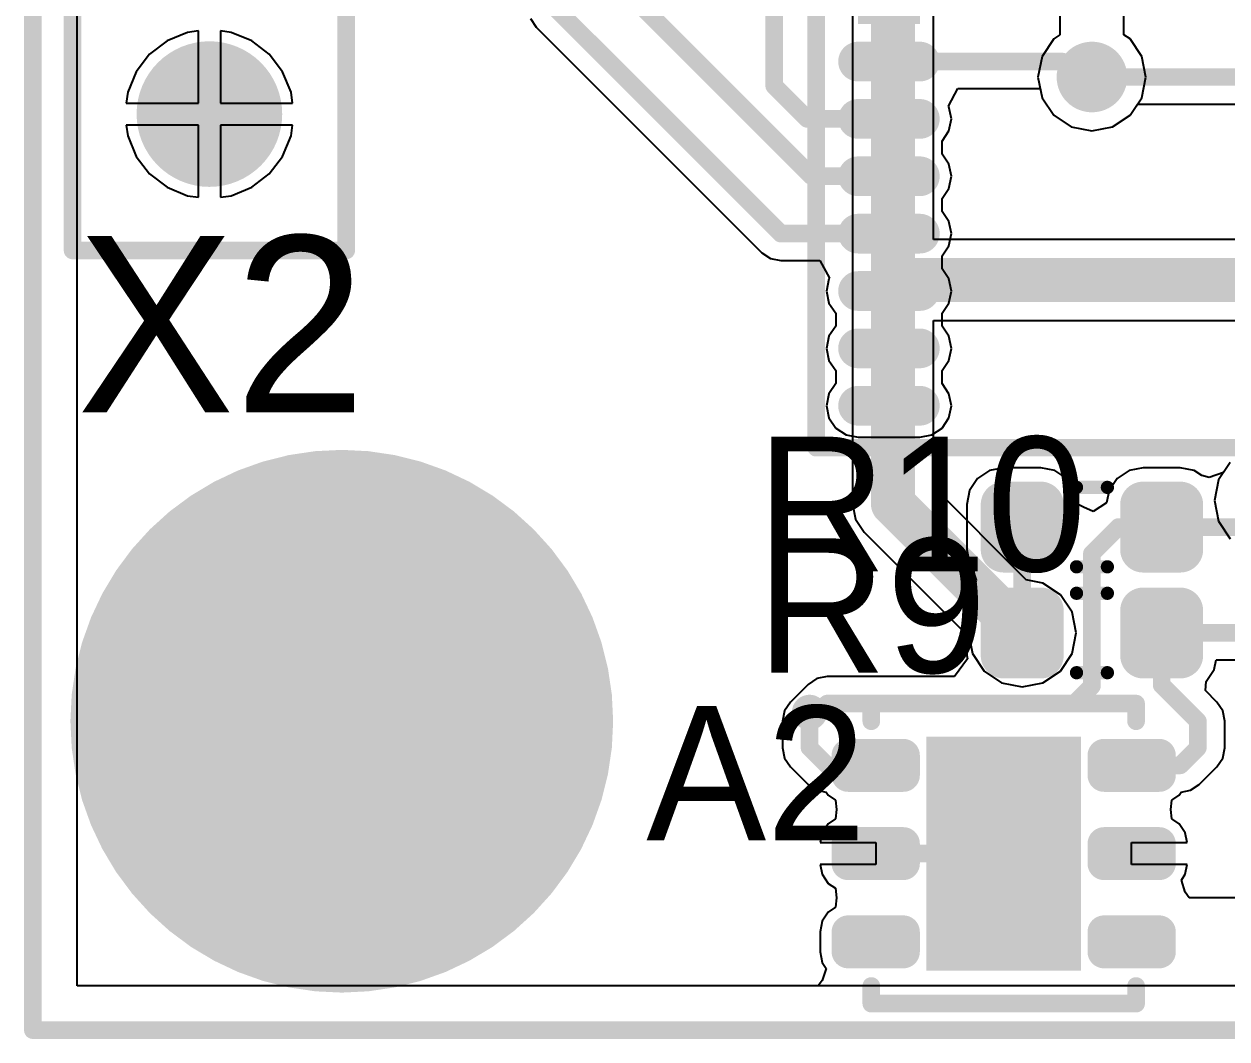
# Model space of a CAD drawing. Header units: millimetres. Extents: x -0.1 to 50.1, y -0.1 to 30.4.
# Drawn here: x -0.1 to 13.53, y -0.1 to 11.4 of the extents above; entities that cross this region are included whole.
import ezdxf

# ---------------------------------------------------------------- set-up
doc = ezdxf.new("R2010")
doc.units = ezdxf.units.MM
for name, color, linetype in [('BottomLayer', 5, 'Continuous'), ('BottomSolder', 6, 'Continuous'), ('Mechanical1', 6, 'Continuous'), ('MultiLayer', 9, 'Continuous'), ('TopLayer', 1, 'Continuous'), ('TopOverlay', 2, 'Continuous'), ('TopSolder', 216, 'Continuous')]:
    doc.layers.add(name, color=color, linetype=linetype)

msp = doc.modelspace()

# ---------------------------------------------------------------- linework, layer by layer
at = {"layer": 'BottomLayer'}
for p, q in [((0.499999, 0.499999), (0.499999, 29.49999942)), ((9.286184119999998, 14.0066903), (9.286184119999998, 8.500000779999999)), ((10.203815, 8.95881622), (10.203815, 14.0066903)), ((11.63799298, 11.5202716), (11.63799298, 11.27972852)), ((1.8750026, 11.32173758), (1.7520031, 11.30554508)), ((1.8750026, 10.50499804), (1.8750026, 11.32173758)), ((2.24799906, 11.30554508), (2.12499956, 11.32173758)), ((2.12499956, 11.32173758), (2.12499956, 10.50499804)), ((1.52090374, 11.2098201), (1.32245608, 11.05754456)), ((1.7520031, 11.30554508), (1.52090374, 11.2098201)), ((2.47909842, 11.2098201), (2.24799906, 11.30554508)), ((2.67754608, 11.05754456), (2.47909842, 11.2098201)), ((11.56742416, 11.23257596), (11.43481076, 11.03411052)), ((11.63799298, 11.27972852), (11.56742416, 11.23257596)), ((1.32245608, 11.05754456), (1.17018054, 10.8590969)), ((2.82982162, 10.8590969), (2.67754608, 11.05754456)), ((11.43481076, 11.03411052), (11.38824494, 10.80000126)), ((1.17018054, 10.8590969), (1.07445556, 10.62799754)), ((2.9255466, 10.62799754), (2.82982162, 10.8590969)), ((11.38824494, 10.80000126), (11.43481076, 10.565892)), ((1.07445556, 10.62799754), (1.05826306, 10.50499804)), ((1.05826306, 10.50499804), (1.8750026, 10.50499804)), ((2.12499956, 10.50499804), (2.9417391, 10.50499804)), ((2.9417391, 10.50499804), (2.9255466, 10.62799754)), ((11.43481076, 10.565892), (11.56742416, 10.36742656)), ((11.56742416, 10.36742656), (11.7658896, 10.23481316)), ((12.23410812, 10.23481316), (12.43257356, 10.36742656)), ((12.43257356, 10.36742656), (12.51723176, 10.4941243)), ((12.51723176, 10.4941243), (16.27329994, 10.4941243)), ((1.8750026, 10.25500108), (1.05826306, 10.25500108)), ((1.05826306, 10.25500108), (1.07445556, 10.13200158)), ((1.8750026, 9.43826154), (1.8750026, 10.25500108)), ((2.9417391, 10.25500108), (2.12499956, 10.25500108)), ((2.12499956, 10.25500108), (2.12499956, 9.43826154)), ((2.9255466, 10.13200158), (2.9417391, 10.25500108)), ((11.7658896, 10.23481316), (11.99999886, 10.18824734)), ((11.99999886, 10.18824734), (12.23410812, 10.23481316)), ((1.07445556, 10.13200158), (1.17018054, 9.900902219999999)), ((2.82982162, 9.900902219999999), (2.9255466, 10.13200158)), ((1.17018054, 9.900902219999999), (1.32245608, 9.70245456)), ((2.67754608, 9.70245456), (2.82982162, 9.900902219999999)), ((1.32245608, 9.70245456), (1.52090374, 9.550179019999998)), ((2.47909842, 9.550179019999998), (2.67754608, 9.70245456)), ((1.52090374, 9.550179019999998), (1.7520031, 9.45445404)), ((2.24799906, 9.45445404), (2.47909842, 9.550179019999998)), ((1.7520031, 9.45445404), (1.8750026, 9.43826154)), ((2.12499956, 9.43826154), (2.24799906, 9.45445404)), ((15.49999948, 8.95881622), (10.203815, 8.95881622)), ((9.286184119999998, 8.500000779999999), (9.286184119999998, 5.9649995)), ((10.203815, 6.15504738), (10.203815, 8.041185339999998)), ((10.203815, 8.041185339999998), (15.3099516, 8.041185339999998)), ((13.56742524, 6.4325754), (13.43481184, 6.23410996)), ((11.25632242, 5.10253996), (10.203815, 6.15504738)), ((13.43481184, 6.23410996), (13.38824602, 6.000000699999999)), ((13.38824602, 6.000000699999999), (13.43481184, 5.76589144)), ((9.286184119999998, 5.9649995), (9.32110912, 5.789416919999999)), ((9.32110912, 5.789416919999999), (9.4205679, 5.64056784)), ((13.43481184, 5.76589144), (13.56742524, 5.567425999999999)), ((9.4205679, 5.64056784), (10.6074591, 4.453676639999999)), ((11.44410716, 5.06518926), (11.25632242, 5.10253996)), ((11.6425726, 4.93257586), (11.44410716, 5.06518926)), ((11.775186, 4.734110419999999), (11.6425726, 4.93257586)), ((11.82175182, 4.50000116), (11.775186, 4.734110419999999)), ((11.775186, 4.2658919), (11.82175182, 4.50000116)), ((10.6074591, 4.453676639999999), (10.6448098, 4.2658919)), ((10.6448098, 4.2658919), (10.7774232, 4.06742646)), ((11.6425726, 4.06742646), (11.775186, 4.2658919)), ((10.7774232, 4.06742646), (10.97588864, 3.93481306)), ((11.44410716, 3.93481306), (11.6425726, 4.06742646)), ((10.97588864, 3.93481306), (11.2099979, 3.88824724)), ((11.2099979, 3.88824724), (11.44410716, 3.93481306)), ((49.50000006, 0.499999), (0.499999, 0.499999))]:
    msp.add_line(p, q, dxfattribs=at)
for points, const_width in [([(9.744999559999998, 8.500000779999999), (9.744999559999998, 14.39999406)], 0.499999), ([(11.99999886, 10.80000126), (16.40000022, 10.80000126)], 0.1999996), ([(9.744999559999998, 5.9649995), (9.744999559999998, 8.500000779999999)], 0.499999), ([(9.744999559999998, 8.500000779999999), (15.49999948, 8.500000779999999)], 0.499999), ([(9.744999559999998, 5.9649995), (11.2099979, 4.50000116)], 0.499999)]:
    msp.add_lwpolyline(points, dxfattribs=dict(at, const_width=const_width))
for points, const_width in [([(11.79999926, 10.80000126, 1), (12.19999846, 10.80000126, 1)], 0.3999992), ([(1.62500056, 10.37999956, 1), (2.3750016, 10.37999956, 1)], 0.7499985), ([(11.94999896, 10.80000126, 1), (12.04999876, 10.80000126, 1)], 0.0999998), ([(9.62000108, 8.500000779999999, 1), (9.869998039999999, 8.500000779999999, 1)], 0.2499995), ([(9.62000108, 8.500000779999999, 1), (9.869998039999999, 8.500000779999999, 1)], 0.2499995), ([(9.62000108, 8.500000779999999, 1), (9.869998039999999, 8.500000779999999, 1)], 0.2499995), ([(2.00000108, 3.50000062, 1), (5.00000016, 3.50000062, 1)], 2.99999908), ([(9.62000108, 5.9649995, 1), (9.869998039999999, 5.9649995, 1)], 0.2499995), ([(9.62000108, 5.9649995, 1), (9.869998039999999, 5.9649995, 1)], 0.2499995), ([(11.0099983, 4.50000116, 1), (11.4099975, 4.50000116, 1)], 0.3999992), ([(11.08499942, 4.50000116, 1), (11.33499638, 4.50000116, 1)], 0.2499995), ([(10.80000126, 2.79999948, 1), (11.20000046, 2.79999948, 1)], 0.3999992), ([(10.80000126, 1.20000014, 1), (11.20000046, 1.20000014, 1)], 0.3999992)]:
    msp.add_lwpolyline(points, format="xyb", close=True, dxfattribs=dict(at, const_width=const_width))
at = {"layer": 'BottomSolder'}
for points, const_width in [([(1.5875, 10.37999956, 1), (2.41250216, 10.37999956, 1)], 0.8249996199999998), ([(1.96250052, 3.50000062, 1), (5.03750072, 3.50000062, 1)], 3.0750002)]:
    msp.add_lwpolyline(points, format="xyb", close=True, dxfattribs=dict(at, const_width=const_width))
at = {"layer": 'Mechanical1', "const_width": 0.1999996}
for points in [[(0, 0), (0, 30.00000096)], [(0, 0), (49.99999905999999, 0)]]:
    msp.add_lwpolyline(points, dxfattribs=at)
at = {"layer": 'Mechanical1', "const_width": 0.0999998}
msp.add_lwpolyline([(-0.0499999, 0, 1), (0.0499999, 0, 1)], format="xyb", close=True, dxfattribs=at)
msp.add_lwpolyline([(-0.0499999, 0, 1), (0.0499999, 0, 1)], format="xyb", close=True, dxfattribs=at)
at = {"layer": 'MultiLayer'}
for points, const_width in [([(11.79999926, 10.80000126, 1), (12.19999846, 10.80000126, 1)], 0.3999992), ([(1.62500056, 10.37999956, 1), (2.3750016, 10.37999956, 1)], 0.7499985), ([(2.00000108, 3.50000062, 1), (5.00000016, 3.50000062, 1)], 2.99999908), ([(11.0099983, 4.50000116, 1), (11.4099975, 4.50000116, 1)], 0.3999992), ([(10.80000126, 2.79999948, 1), (11.20000046, 2.79999948, 1)], 0.3999992), ([(10.80000126, 1.20000014, 1), (11.20000046, 1.20000014, 1)], 0.3999992)]:
    msp.add_lwpolyline(points, format="xyb", close=True, dxfattribs=dict(at, const_width=const_width))
at = {"layer": 'TopLayer'}
for p, q in [((0.499999, 0.499999), (0.50000154, 26.09607938)), ((5.63740554, 11.46294888), (5.703709699999999, 11.36371362)), ((12.36200474, 11.27972852), (12.36200474, 11.5202716)), ((1.8750026, 11.32173758), (1.7520031, 11.30554508)), ((1.8750026, 10.50499804), (1.8750026, 11.32173758)), ((2.24799906, 11.30554508), (2.12499956, 11.32173758)), ((2.12499956, 11.32173758), (2.12499956, 10.50499804)), ((5.703709699999999, 11.36371362), (8.2587084, 8.808717459999999)), ((1.52090374, 11.2098201), (1.32245608, 11.05754456)), ((1.7520031, 11.30554508), (1.52090374, 11.2098201)), ((2.47909842, 11.2098201), (2.24799906, 11.30554508)), ((2.67754608, 11.05754456), (2.47909842, 11.2098201)), ((12.43257356, 11.23257596), (12.36200474, 11.27972852)), ((12.56518696, 11.03411052), (12.43257356, 11.23257596)), ((1.32245608, 11.05754456), (1.17018054, 10.8590969)), ((2.82982162, 10.8590969), (2.67754608, 11.05754456)), ((12.61175278, 10.80000126), (12.56518696, 11.03411052)), ((1.17018054, 10.8590969), (1.07445556, 10.62799754)), ((2.9255466, 10.62799754), (2.82982162, 10.8590969)), ((12.56518696, 10.565892), (12.61175278, 10.80000126)), ((10.37464016, 10.46912308), (10.48154368, 10.66912268)), ((10.48154368, 10.66912268), (11.4142774, 10.66912268)), ((11.4142774, 10.66912268), (11.43481076, 10.565892)), ((1.07445556, 10.62799754), (1.05826306, 10.50499804)), ((1.05826306, 10.50499804), (1.8750026, 10.50499804)), ((2.12499956, 10.50499804), (2.9417391, 10.50499804)), ((2.9417391, 10.50499804), (2.9255466, 10.62799754)), ((11.43481076, 10.565892), (11.56742416, 10.36742656)), ((12.43257356, 10.36742656), (12.56518696, 10.565892)), ((10.37968968, 10.46156404), (10.37464016, 10.46912308)), ((10.40685498, 10.32500094), (10.37968968, 10.46156404)), ((11.56742416, 10.36742656), (11.7658896, 10.23481316)), ((12.23410812, 10.23481316), (12.43257356, 10.36742656)), ((1.8750026, 10.25500108), (1.05826306, 10.25500108)), ((1.05826306, 10.25500108), (1.07445556, 10.13200158)), ((1.8750026, 9.43826154), (1.8750026, 10.25500108)), ((2.9417391, 10.25500108), (2.12499956, 10.25500108)), ((2.12499956, 10.25500108), (2.12499956, 9.43826154)), ((2.9255466, 10.13200158), (2.9417391, 10.25500108)), ((10.37968968, 10.18843784), (10.40685498, 10.32500094)), ((11.7658896, 10.23481316), (11.99999886, 10.18824734)), ((11.99999886, 10.18824734), (12.23410812, 10.23481316)), ((1.07445556, 10.13200158), (1.17018054, 9.900902219999999)), ((2.82982162, 9.900902219999999), (2.9255466, 10.13200158)), ((10.30233398, 10.07266718), (10.37968968, 10.18843784)), ((10.30233398, 9.92733346), (10.30233398, 10.07266718)), ((1.17018054, 9.900902219999999), (1.32245608, 9.70245456)), ((2.67754608, 9.70245456), (2.82982162, 9.900902219999999)), ((10.37968968, 9.811562799999999), (10.30233398, 9.92733346)), ((1.32245608, 9.70245456), (1.52090374, 9.550179019999998)), ((2.47909842, 9.550179019999998), (2.67754608, 9.70245456)), ((10.40685498, 9.674999699999999), (10.37968968, 9.811562799999999)), ((1.52090374, 9.550179019999998), (1.7520031, 9.45445404)), ((2.24799906, 9.45445404), (2.47909842, 9.550179019999998)), ((10.37968968, 9.538436599999999), (10.40685498, 9.674999699999999)), ((1.7520031, 9.45445404), (1.8750026, 9.43826154)), ((2.12499956, 9.43826154), (2.24799906, 9.45445404)), ((10.30233398, 9.42266594), (10.37968968, 9.538436599999999)), ((10.30233398, 9.27733222), (10.30233398, 9.42266594)), ((10.37968968, 9.161561559999999), (10.30233398, 9.27733222)), ((10.40685498, 9.024998459999999), (10.37968968, 9.161561559999999)), ((10.37968968, 8.888435359999999), (10.40685498, 9.024998459999999)), ((10.30233398, 8.772664699999998), (10.37968968, 8.888435359999999)), ((8.2587084, 8.808717459999999), (8.258713479999999, 8.808709839999999)), ((8.258713479999999, 8.808709839999999), (8.35794874, 8.74240568)), ((8.35794874, 8.74240568), (8.4750021, 8.719121499999998)), ((10.30233398, 8.627333519999999), (10.30233398, 8.772664699999998)), ((8.4750021, 8.719121499999998), (8.918453079999999, 8.719121499999998)), ((8.918453079999999, 8.719121499999998), (9.0253566, 8.5191219)), ((10.37968968, 8.51156286), (10.30233398, 8.627333519999999)), ((9.02030708, 8.51156286), (8.99314178, 8.37499976)), ((9.0253566, 8.5191219), (9.02030708, 8.51156286)), ((10.40685498, 8.37499976), (10.37968968, 8.51156286)), ((8.99314178, 8.37499976), (9.02030708, 8.23843666)), ((10.37968968, 8.23843666), (10.40685498, 8.37499976)), ((9.02030708, 8.23843666), (9.097662779999999, 8.122666)), ((10.30233398, 8.122666), (10.37968968, 8.23843666)), ((9.097662779999999, 8.122666), (9.097662779999999, 7.97733482)), ((10.30233398, 7.97733482), (10.30233398, 8.122666)), ((9.097662779999999, 7.97733482), (9.02030708, 7.86156416)), ((10.37968968, 7.86156416), (10.30233398, 7.97733482)), ((9.02030708, 7.86156416), (8.99314178, 7.72500106)), ((10.40685498, 7.72500106), (10.37968968, 7.86156416)), ((8.99314178, 7.72500106), (9.02030708, 7.588437959999999)), ((10.37968968, 7.588437959999999), (10.40685498, 7.72500106)), ((9.02030708, 7.588437959999999), (9.097662779999999, 7.472667299999999)), ((10.30233398, 7.472667299999999), (10.37968968, 7.588437959999999)), ((9.097662779999999, 7.472667299999999), (9.097662779999999, 7.32733612)), ((10.30233398, 7.32733612), (10.30233398, 7.472667299999999)), ((9.097662779999999, 7.32733612), (9.02030708, 7.21156546)), ((10.37968968, 7.21156546), (10.30233398, 7.32733612)), ((9.02030708, 7.21156546), (8.99314178, 7.075002359999999)), ((10.40685498, 7.075002359999999), (10.37968968, 7.21156546)), ((8.99314178, 7.075002359999999), (9.02030708, 6.938439259999999)), ((10.37968968, 6.938439259999999), (10.40685498, 7.075002359999999)), ((9.02030708, 6.938439259999999), (9.097662779999999, 6.82266606)), ((9.097662779999999, 6.82266606), (9.21343598, 6.74531036)), ((10.18656078, 6.74531036), (10.30233398, 6.82266606)), ((10.30233398, 6.82266606), (10.37968968, 6.938439259999999)), ((9.21343598, 6.74531036), (9.34999908, 6.718145059999999)), ((9.34999908, 6.718145059999999), (10.04999768, 6.718145059999999)), ((10.04999768, 6.718145059999999), (10.18656078, 6.74531036)), ((13.56742524, 6.4325754), (13.49097886, 6.31816618)), ((10.84002404, 6.34120906), (10.70440582, 6.25059202)), ((10.99999832, 6.373030179999999), (10.84002404, 6.34120906)), ((11.41999748, 6.373030179999999), (10.99999832, 6.373030179999999)), ((11.57997176, 6.34120906), (11.41999748, 6.373030179999999)), ((11.71558998, 6.25059202), (11.57997176, 6.34120906)), ((12.42002596, 6.34120906), (12.28440774, 6.25059202)), ((12.58000024, 6.373030179999999), (12.42002596, 6.34120906)), ((12.9999994, 6.373030179999999), (12.58000024, 6.373030179999999)), ((13.15997368, 6.34120906), (12.9999994, 6.373030179999999)), ((13.24581806, 6.28385078), (13.15997368, 6.34120906)), ((13.32869064, 6.2620398), (13.24581806, 6.28385078)), ((13.49097886, 6.31816618), (13.32869064, 6.2620398)), ((10.70440582, 6.25059202), (10.61378878, 6.1149738)), ((11.80620702, 6.1149738), (11.71558998, 6.25059202)), ((12.28440774, 6.25059202), (12.1937907, 6.1149738)), ((10.61378878, 6.1149738), (10.58196766, 5.95499952)), ((11.8372382, 5.958974619999999), (11.80620702, 6.1149738)), ((12.1937907, 6.1149738), (12.16570846, 5.973790439999999)), ((10.58196766, 5.95499952), (10.58196766, 5.444998)), ((11.90605442, 5.92521294), (11.8372382, 5.958974619999999)), ((12.01541666, 5.87732378), (11.90605442, 5.92521294)), ((12.16570846, 5.973790439999999), (12.01541666, 5.87732378)), ((10.58196766, 5.444998), (10.61378878, 5.28502372)), ((10.61378878, 5.28502372), (10.63893732, 5.247388539999999)), ((10.63893732, 5.247388539999999), (10.68796948, 5.09999996)), ((10.68796948, 5.09999996), (10.63893732, 4.95261138)), ((10.61378878, 4.9149762), (10.58196766, 4.75500192)), ((10.63893732, 4.95261138), (10.61378878, 4.9149762)), ((10.58196766, 4.75500192), (10.58196766, 4.245000399999999)), ((10.58196766, 4.245000399999999), (10.58975022, 4.20587932)), ((10.58975022, 4.20587932), (10.44444444, 4.00587718)), ((13.38620894, 4.085026119999999), (13.4079107, 4.194124199999999)), ((13.4079107, 4.194124199999999), (13.99998978, 4.194124199999999)), ((8.88294642, 3.982593), (8.78371116, 3.91628884)), ((8.99999978, 4.00587718), (8.88294642, 3.982593)), ((10.44444444, 4.00587718), (8.99999978, 4.00587718)), ((13.29559444, 3.94941044), (13.38620894, 4.085026119999999)), ((8.78371116, 3.91628884), (8.58371156, 3.71628924)), ((13.28551318, 3.847063679999999), (13.29559444, 3.94941044)), ((13.41628762, 3.71628924), (13.28551318, 3.847063679999999)), ((8.58371156, 3.71628924), (8.5174074, 3.61705398)), ((13.48259178, 3.61705398), (13.41628762, 3.71628924)), ((8.5174074, 3.61705398), (8.49412068, 3.50000062)), ((13.50587596, 3.50000062), (13.48259178, 3.61705398)), ((8.49412068, 3.50000062), (8.494123219999999, 3.49998792)), ((8.494123219999999, 3.49998792), (8.494123219999999, 3.20001138)), ((13.50587596, 3.19999868), (13.50587596, 3.50000062)), ((8.494123219999999, 3.20001138), (8.49412068, 3.19999868)), ((8.49412068, 3.19999868), (8.5174074, 3.08294532)), ((13.48259178, 3.08294532), (13.50587596, 3.19999868)), ((8.5174074, 3.08294532), (8.58371156, 2.98371006)), ((13.41628762, 2.98371006), (13.48259178, 3.08294532)), ((8.58371156, 2.98371006), (8.78371116, 2.78371046)), ((13.21628802, 2.78371046), (13.41628762, 2.98371006)), ((8.78371116, 2.78371046), (8.88294642, 2.7174063)), ((13.11705276, 2.7174063), (13.21628802, 2.78371046)), ((8.88294642, 2.7174063), (8.98947656, 2.69621508)), ((8.98947656, 2.69621508), (9.012201939999999, 2.66220448)), ((9.012201939999999, 2.66220448), (9.09521676, 2.60673596)), ((9.09521676, 2.60673596), (9.10608542, 2.50000008)), ((12.8939163, 2.50000262), (12.90478496, 2.60673596)), ((12.90478496, 2.60673596), (12.98779978, 2.66220448)), ((12.98779978, 2.66220448), (13.01052262, 2.69621254)), ((13.01052262, 2.69621254), (13.11705276, 2.7174063)), ((9.10608542, 2.50000008), (9.09521676, 2.39326674)), ((12.90478496, 2.39326674), (12.8939163, 2.50000262)), ((9.012201939999999, 2.33779822), (8.943134259999999, 2.23443038)), ((9.09521676, 2.39326674), (9.012201939999999, 2.33779822)), ((12.98779978, 2.33779822), (12.90478496, 2.39326674)), ((13.05686746, 2.23443038), (12.98779978, 2.33779822)), ((8.943134259999999, 2.23443038), (8.92136646, 2.12499956)), ((13.07863526, 2.12499956), (13.05686746, 2.23443038)), ((8.92136646, 2.12499956), (9.550001219999999, 2.12499956)), ((9.550001219999999, 2.12499956), (9.550001219999999, 1.8750026)), ((12.4500005, 1.8750026), (12.4500005, 2.12499956)), ((12.4500005, 2.12499956), (13.07863526, 2.12499956)), ((9.550001219999999, 1.8750026), (8.92136646, 1.8750026)), ((8.92136646, 1.8750026), (8.943134259999999, 1.76557178)), ((13.07863526, 1.8750026), (12.4500005, 1.8750026)), ((13.05686746, 1.76557178), (13.07863526, 1.8750026)), ((8.943134259999999, 1.76557178), (9.012201939999999, 1.66220394)), ((9.012201939999999, 1.66220394), (9.09521676, 1.60673542)), ((13.013055, 1.69999914), (13.05686746, 1.76557178)), ((13.05717226, 1.56336746), (13.013055, 1.69999914)), ((9.09521676, 1.60673542), (9.10608542, 1.49999954)), ((9.10608542, 1.49999954), (9.09521676, 1.3932662)), ((13.10164766, 1.49999954), (13.05717226, 1.56336746)), ((13.88791228, 1.49999954), (13.10164766, 1.49999954)), ((9.09521676, 1.3932662), (9.012201939999999, 1.33779768)), ((8.943134259999999, 1.23442984), (8.9188798, 1.11249968)), ((9.012201939999999, 1.33779768), (8.943134259999999, 1.23442984)), ((8.9188798, 1.11249968), (8.9188798, 0.8875014)), ((8.9188798, 0.8875014), (8.943134259999999, 0.76557124)), ((8.986946719999999, 0.6999985999999999), (8.942829459999999, 0.56336692)), ((8.943134259999999, 0.76557124), (8.986946719999999, 0.6999985999999999)), ((8.942829459999999, 0.56336692), (8.898354059999999, 0.499999)), ((8.898354059999999, 0.499999), (0.499999, 0.499999))]:
    msp.add_line(p, q, dxfattribs=at)
for points, const_width in [([(8.40000098, 10.69999892), (8.40000098, 17.23500236)], 0.1999996), ([(6.6999993, 11.8000018), (8.8250014, 9.674999699999999)], 0.1999996), ([(5.919998319999999, 11.58000224), (8.4750021, 9.024998459999999)], 0.1999996), ([(10.04999768, 10.97499964), (9.34999908, 10.97499964)], 0.2999994), ([(9.69999838, 10.97499964), (11.6626386, 10.97499964)], 0.1999996), ([(11.6626386, 10.97499964), (11.83763698, 10.80000126)], 0.1999996), ([(8.40000098, 10.69999892), (8.77499896, 10.32500094)], 0.1999996), ([(11.83763698, 10.80000126), (11.99999886, 10.80000126)], 0.1999996), ([(8.77499896, 10.32500094), (9.69999838, 10.32500094)], 0.1999996), ([(10.04999768, 10.32500094), (9.34999908, 10.32500094)], 0.2999994), ([(10.04999768, 9.674999699999999), (9.34999908, 9.674999699999999)], 0.2999994), ([(8.8250014, 9.674999699999999), (9.69999838, 9.674999699999999)], 0.1999996), ([(10.04999768, 9.024998459999999), (9.34999908, 9.024998459999999)], 0.2999994), ([(8.4750021, 9.024998459999999), (9.69999838, 9.024998459999999)], 0.1999996), ([(10.04999768, 8.37499976), (9.34999908, 8.37499976)], 0.2999994), ([(10.04999768, 7.72500106), (9.34999908, 7.72500106)], 0.2999994), ([(10.04999768, 7.075002359999999), (9.34999908, 7.075002359999999)], 0.2999994), ([(11.2099979, 4.50000116), (11.2099979, 5.69999876)], 0.1999996), ([(11.99999886, 5.399996819999999), (12.3000008, 5.69999876)], 0.1999996), ([(12.3000008, 5.69999876), (12.78999982, 5.69999876)], 0.1999996), ([(12.78999982, 5.69999876), (13.699998, 5.69999876)], 0.1999996), ([(11.99999886, 3.89999982), (11.99999886, 5.399996819999999)], 0.1999996), ([(12.78999982, 3.9099998), (12.78999982, 4.50000116)], 0.1999996), ([(12.78999982, 4.50000116), (14.00000248, 4.50000116)], 0.1999996), ([(11.79999926, 3.70000022), (11.99999886, 3.89999982)], 0.1999996), ([(12.78999982, 3.9099998), (13.199999, 3.50000062)], 0.1999996), ([(8.80000018, 3.50000062), (8.99999978, 3.70000022)], 0.1999996), ([(8.99999978, 3.70000022), (11.79999926, 3.70000022)], 0.1999996), ([(8.80000018, 3.19999868), (8.80000018, 3.50000062)], 0.1999996), ([(13.199999, 3.19999868), (13.199999, 3.50000062)], 0.1999996), ([(8.80000018, 3.19999868), (8.99999978, 2.99999908)], 0.1999996), ([(12.9999994, 2.99999908), (13.199999, 3.19999868)], 0.1999996), ([(8.99999978, 2.99999908), (9.54999868, 2.99999908)], 0.1999996), ([(9.54999868, 2.99999908), (9.550001219999999, 3.00000162)], 0.1999996), ([(12.4500005, 3.00000162), (12.45000304, 2.99999908)], 0.1999996), ([(12.45000304, 2.99999908), (12.9999994, 2.99999908)], 0.1999996), ([(9.550001219999999, 2.00000108), (11.00000086, 2.00000108)], 0.1999996)]:
    msp.add_lwpolyline(points, dxfattribs=dict(at, const_width=const_width))
for points, const_width in [([(11.79999926, 10.80000126, 1), (12.19999846, 10.80000126, 1)], 0.3999992), ([(1.62500056, 10.37999956, 1), (2.3750016, 10.37999956, 1)], 0.7499985), ([(9.2750005, 10.97499964, 1), (9.424997659999999, 10.97499964, 1)], 0.1499997), ([(9.64999848, 10.97499964, 1), (9.74999828, 10.97499964, 1)], 0.0999998), ([(9.9749991, 10.97499964, 1), (10.12499626, 10.97499964, 1)], 0.1499997), ([(11.6126387, 10.97499964, 1), (11.7126385, 10.97499964, 1)], 0.0999998), ([(11.6126387, 10.97499964, 1), (11.7126385, 10.97499964, 1)], 0.0999998), ([(8.350001079999998, 10.69999892, 1), (8.45000088, 10.69999892, 1)], 0.0999998), ([(8.350001079999998, 10.69999892, 1), (8.45000088, 10.69999892, 1)], 0.0999998), ([(11.78763708, 10.80000126, 1), (11.88763688, 10.80000126, 1)], 0.0999998), ([(11.78763708, 10.80000126, 1), (11.88763688, 10.80000126, 1)], 0.0999998), ([(11.94999896, 10.80000126, 1), (12.04999876, 10.80000126, 1)], 0.0999998), ([(8.724999059999998, 10.32500094, 1), (8.82499886, 10.32500094, 1)], 0.0999998), ([(8.724999059999998, 10.32500094, 1), (8.82499886, 10.32500094, 1)], 0.0999998), ([(9.2750005, 10.32500094, 1), (9.424997659999999, 10.32500094, 1)], 0.1499997), ([(9.64999848, 10.32500094, 1), (9.74999828, 10.32500094, 1)], 0.0999998), ([(9.9749991, 10.32500094, 1), (10.12499626, 10.32500094, 1)], 0.1499997), ([(9.2750005, 9.674999699999999, 1), (9.424997659999999, 9.674999699999999, 1)], 0.1499997), ([(9.9749991, 9.674999699999999, 1), (10.12499626, 9.674999699999999, 1)], 0.1499997), ([(8.7750015, 9.674999699999999, 1), (8.8750013, 9.674999699999999, 1)], 0.0999998), ([(8.7750015, 9.674999699999999, 1), (8.8750013, 9.674999699999999, 1)], 0.0999998), ([(9.64999848, 9.674999699999999, 1), (9.74999828, 9.674999699999999, 1)], 0.0999998), ([(9.2750005, 9.024998459999999, 1), (9.424997659999999, 9.024998459999999, 1)], 0.1499997), ([(9.9749991, 9.024998459999999, 1), (10.12499626, 9.024998459999999, 1)], 0.1499997), ([(8.4250022, 9.024998459999999, 1), (8.525001999999999, 9.024998459999999, 1)], 0.0999998), ([(8.4250022, 9.024998459999999, 1), (8.525001999999999, 9.024998459999999, 1)], 0.0999998), ([(9.64999848, 9.024998459999999, 1), (9.74999828, 9.024998459999999, 1)], 0.0999998), ([(9.2750005, 8.37499976, 1), (9.424997659999999, 8.37499976, 1)], 0.1499997), ([(9.9749991, 8.37499976, 1), (10.12499626, 8.37499976, 1)], 0.1499997), ([(9.2750005, 7.72500106, 1), (9.424997659999999, 7.72500106, 1)], 0.1499997), ([(9.9749991, 7.72500106, 1), (10.12499626, 7.72500106, 1)], 0.1499997), ([(9.2750005, 7.075002359999999, 1), (9.424997659999999, 7.075002359999999, 1)], 0.1499997), ([(9.9749991, 7.075002359999999, 1), (10.12499626, 7.075002359999999, 1)], 0.1499997), ([(2.00000108, 3.50000062, 1), (5.00000016, 3.50000062, 1)], 2.99999908), ([(10.8949998, 5.95499952, 1), (11.10499684, 5.95499952, 1)], 0.20999958), ([(11.31499896, 5.95499952, 1), (11.524996, 5.95499952, 1)], 0.20999958), ([(12.47500172, 5.95499952, 1), (12.68499876, 5.95499952, 1)], 0.20999958), ([(12.89500088, 5.95499952, 1), (13.10499792, 5.95499952, 1)], 0.20999958), ([(11.159998, 5.69999876, 1), (11.2599978, 5.69999876, 1)], 0.0999998), ([(12.2500009, 5.69999876, 1), (12.3500007, 5.69999876, 1)], 0.0999998), ([(12.2500009, 5.69999876, 1), (12.3500007, 5.69999876, 1)], 0.0999998), ([(12.73999992, 5.69999876, 1), (12.83999972, 5.69999876, 1)], 0.0999998), ([(12.73999992, 5.69999876, 1), (12.83999972, 5.69999876, 1)], 0.0999998), ([(10.8949998, 5.444998, 1), (11.10499684, 5.444998, 1)], 0.20999958), ([(11.31499896, 5.444998, 1), (11.524996, 5.444998, 1)], 0.20999958), ([(12.47500172, 5.444998, 1), (12.68499876, 5.444998, 1)], 0.20999958), ([(12.89500088, 5.444998, 1), (13.10499792, 5.444998, 1)], 0.20999958), ([(11.94999896, 5.399996819999999, 1), (12.04999876, 5.399996819999999, 1)], 0.0999998), ([(11.94999896, 5.399996819999999, 1), (12.04999876, 5.399996819999999, 1)], 0.0999998), ([(10.8949998, 4.75500192, 1), (11.10499684, 4.75500192, 1)], 0.20999958), ([(11.31499896, 4.75500192, 1), (11.524996, 4.75500192, 1)], 0.20999958), ([(12.47500172, 4.75500192, 1), (12.68499876, 4.75500192, 1)], 0.20999958), ([(12.89500088, 4.75500192, 1), (13.10499792, 4.75500192, 1)], 0.20999958), ([(11.0099983, 4.50000116, 1), (11.4099975, 4.50000116, 1)], 0.3999992), ([(11.159998, 4.50000116, 1), (11.2599978, 4.50000116, 1)], 0.0999998), ([(12.73999992, 4.50000116, 1), (12.83999972, 4.50000116, 1)], 0.0999998), ([(12.73999992, 4.50000116, 1), (12.83999972, 4.50000116, 1)], 0.0999998), ([(10.8949998, 4.245000399999999, 1), (11.10499684, 4.245000399999999, 1)], 0.20999958), ([(11.31499896, 4.245000399999999, 1), (11.524996, 4.245000399999999, 1)], 0.20999958), ([(12.47500172, 4.245000399999999, 1), (12.68499876, 4.245000399999999, 1)], 0.20999958), ([(12.89500088, 4.245000399999999, 1), (13.10499792, 4.245000399999999, 1)], 0.20999958), ([(11.94999896, 3.89999982, 1), (12.04999876, 3.89999982, 1)], 0.0999998), ([(11.94999896, 3.89999982, 1), (12.04999876, 3.89999982, 1)], 0.0999998), ([(12.73999992, 3.9099998, 1), (12.83999972, 3.9099998, 1)], 0.0999998), ([(12.73999992, 3.9099998, 1), (12.83999972, 3.9099998, 1)], 0.0999998), ([(8.94999988, 3.70000022, 1), (9.049999679999999, 3.70000022, 1)], 0.0999998), ([(8.94999988, 3.70000022, 1), (9.049999679999999, 3.70000022, 1)], 0.0999998), ([(11.74999936, 3.70000022, 1), (11.84999916, 3.70000022, 1)], 0.0999998), ([(11.74999936, 3.70000022, 1), (11.84999916, 3.70000022, 1)], 0.0999998), ([(8.75000028, 3.50000062, 1), (8.85000008, 3.50000062, 1)], 0.0999998), ([(8.75000028, 3.50000062, 1), (8.85000008, 3.50000062, 1)], 0.0999998), ([(13.1499991, 3.50000062, 1), (13.2499989, 3.50000062, 1)], 0.0999998), ([(13.1499991, 3.50000062, 1), (13.2499989, 3.50000062, 1)], 0.0999998), ([(8.75000028, 3.19999868, 1), (8.85000008, 3.19999868, 1)], 0.0999998), ([(8.75000028, 3.19999868, 1), (8.85000008, 3.19999868, 1)], 0.0999998), ([(13.1499991, 3.19999868, 1), (13.2499989, 3.19999868, 1)], 0.0999998), ([(13.1499991, 3.19999868, 1), (13.2499989, 3.19999868, 1)], 0.0999998), ([(9.181251640000001, 3.11250076, 1), (9.29374824, 3.11250076, 1)], 0.11249914), ([(9.8062542, 3.11250076, 1), (9.9187508, 3.11250076, 1)], 0.11249914), ([(10.80000126, 2.79999948, 1), (11.20000046, 2.79999948, 1)], 0.3999992), ([(12.08125092, 3.11250076, 1), (12.19374752, 3.11250076, 1)], 0.11249914), ([(12.70625348, 3.11250076, 1), (12.81875008, 3.11250076, 1)], 0.11249914), ([(8.94999988, 2.99999908, 1), (9.049999679999999, 2.99999908, 1)], 0.0999998), ([(8.94999988, 2.99999908, 1), (9.049999679999999, 2.99999908, 1)], 0.0999998), ([(9.181251640000001, 2.88750248, 1), (9.29374824, 2.88750248, 1)], 0.11249914), ([(9.49999878, 2.99999908, 1), (9.59999858, 2.99999908, 1)], 0.0999998), ([(9.49999878, 2.99999908, 1), (9.59999858, 2.99999908, 1)], 0.0999998), ([(9.500001319999999, 3.00000162, 1), (9.600001119999998, 3.00000162, 1)], 0.0999998), ([(9.8062542, 2.88750248, 1), (9.9187508, 2.88750248, 1)], 0.11249914), ([(12.08125092, 2.88750248, 1), (12.19374752, 2.88750248, 1)], 0.11249914), ([(12.4000006, 3.00000162, 1), (12.5000004, 3.00000162, 1)], 0.0999998), ([(12.40000314, 2.99999908, 1), (12.50000294, 2.99999908, 1)], 0.0999998), ([(12.40000314, 2.99999908, 1), (12.50000294, 2.99999908, 1)], 0.0999998), ([(12.70625348, 2.88750248, 1), (12.81875008, 2.88750248, 1)], 0.11249914), ([(12.9499995, 2.99999908, 1), (13.0499993, 2.99999908, 1)], 0.0999998), ([(12.9499995, 2.99999908, 1), (13.0499993, 2.99999908, 1)], 0.0999998), ([(9.181251640000001, 2.11250022, 1), (9.29374824, 2.11250022, 1)], 0.11249914), ([(9.8062542, 2.11250022, 1), (9.9187508, 2.11250022, 1)], 0.11249914), ([(12.08125092, 2.11250022, 1), (12.19374752, 2.11250022, 1)], 0.11249914), ([(12.70625348, 2.11250022, 1), (12.81875008, 2.11250022, 1)], 0.11249914), ([(9.500001319999999, 2.00000108, 1), (9.600001119999998, 2.00000108, 1)], 0.0999998), ([(10.95000096, 2.00000108, 1), (11.05000076, 2.00000108, 1)], 0.0999998), ([(9.181251640000001, 1.88750194, 1), (9.29374824, 1.88750194, 1)], 0.11249914), ([(9.8062542, 1.88750194, 1), (9.9187508, 1.88750194, 1)], 0.11249914), ([(12.08125092, 1.88750194, 1), (12.19374752, 1.88750194, 1)], 0.11249914), ([(12.70625348, 1.88750194, 1), (12.81875008, 1.88750194, 1)], 0.11249914), ([(10.80000126, 1.20000014, 1), (11.20000046, 1.20000014, 1)], 0.3999992), ([(9.181251640000001, 1.11249968, 1), (9.29374824, 1.11249968, 1)], 0.11249914), ([(9.8062542, 1.11249968, 1), (9.9187508, 1.11249968, 1)], 0.11249914), ([(12.08125092, 1.11249968, 1), (12.19374752, 1.11249968, 1)], 0.11249914), ([(12.70625348, 1.11249968, 1), (12.81875008, 1.11249968, 1)], 0.11249914), ([(9.181251640000001, 0.8875014, 1), (9.29374824, 0.8875014, 1)], 0.11249914), ([(9.8062542, 0.8875014, 1), (9.9187508, 0.8875014, 1)], 0.11249914), ([(12.08125092, 0.8875014, 1), (12.19374752, 0.8875014, 1)], 0.11249914), ([(12.70625348, 0.8875014, 1), (12.81875008, 0.8875014, 1)], 0.11249914)]:
    msp.add_lwpolyline(points, format="xyb", close=True, dxfattribs=dict(at, const_width=const_width))
for points in [[(11.41999748, 6.164999099999999), (10.99999832, 6.164999099999999), (11.41999748, 5.234998419999999), (10.99999832, 5.234998419999999)], [(12.58000024, 5.234998419999999), (12.9999994, 5.234998419999999), (12.58000024, 6.164999099999999), (12.9999994, 6.164999099999999)], [(11.62999706, 5.95499952), (10.78999874, 5.95499952), (11.62999706, 5.444998), (10.78999874, 5.444998)], [(12.37000066, 5.444998), (13.20999898, 5.444998), (12.37000066, 5.95499952), (13.20999898, 5.95499952)], [(11.41999748, 4.9650015), (10.99999832, 4.9650015), (11.41999748, 4.03500082), (10.99999832, 4.03500082)], [(12.58000024, 4.03500082), (12.9999994, 4.03500082), (12.58000024, 4.9650015), (12.9999994, 4.9650015)], [(11.62999706, 4.75500192), (10.78999874, 4.75500192), (11.62999706, 4.245000399999999), (10.78999874, 4.245000399999999)], [(12.37000066, 4.245000399999999), (13.20999898, 4.245000399999999), (12.37000066, 4.75500192), (13.20999898, 4.75500192)], [(9.23749994, 2.77500334), (9.8625025, 2.77500334), (9.23749994, 3.2249999), (9.8625025, 3.2249999)], [(10.20000246, 0.75000104), (11.79999926, 0.75000104), (10.20000246, 3.25000112), (11.79999926, 3.25000112)], [(12.13749922, 2.77500334), (12.76250178, 2.77500334), (12.13749922, 3.2249999), (12.76250178, 3.2249999)], [(9.1250008, 2.88750248), (9.97500164, 2.88750248), (9.1250008, 3.11250076), (9.97500164, 3.11250076)], [(12.02500008, 2.88750248), (12.87500092, 2.88750248), (12.02500008, 3.11250076), (12.87500092, 3.11250076)], [(9.23749994, 1.7750028), (9.8625025, 1.7750028), (9.23749994, 2.22499936), (9.8625025, 2.22499936)], [(12.13749922, 1.7750028), (12.76250178, 1.7750028), (12.13749922, 2.22499936), (12.76250178, 2.22499936)], [(9.1250008, 1.88750194), (9.97500164, 1.88750194), (9.1250008, 2.11250022), (9.97500164, 2.11250022)], [(12.02500008, 1.88750194), (12.87500092, 1.88750194), (12.02500008, 2.11250022), (12.87500092, 2.11250022)], [(9.1250008, 0.8875014), (9.97500164, 0.8875014), (9.1250008, 1.11249968), (9.97500164, 1.11249968)], [(9.23749994, 0.7750022599999999), (9.8625025, 0.7750022599999999), (9.23749994, 1.22499882), (9.8625025, 1.22499882)], [(12.02500008, 0.8875014), (12.87500092, 0.8875014), (12.02500008, 1.11249968), (12.87500092, 1.11249968)], [(12.13749922, 0.7750022599999999), (12.76250178, 0.7750022599999999), (12.13749922, 1.22499882), (12.76250178, 1.22499882)]]:
    msp.add_solid(points, dxfattribs=at)
at = {"layer": 'TopOverlay'}
for points, const_width in [([(0.4500016399999999, 8.834998839999999), (0.4500016399999999, 19.50999908)], 0.1999996), ([(3.55000052, 8.834998839999999), (3.55000052, 19.50999908)], 0.1999996), ([(8.874998759999999, 6.599999499999999), (8.874998759999999, 12.8999996)], 0.1999996), ([(0.4500016399999999, 8.834998839999999), (3.55000052, 8.834998839999999)], 0.1999996), ([(8.874998759999999, 6.599999499999999), (16.9249979, 6.599999499999999)], 0.1999996), ([(11.82499794, 6.14999786), (12.17499978, 6.14999786)], 0.1499997), ([(11.82499794, 5.24999966), (12.17499978, 5.24999966)], 0.1499997), ([(11.82499794, 4.950000259999999), (12.17499978, 4.950000259999999)], 0.1499997), ([(11.82499794, 4.05000206), (12.17499978, 4.05000206)], 0.1499997), ([(9.500001319999999, 3.70000022), (12.5000004, 3.70000022)], 0.1999996), ([(9.500001319999999, 3.50000062), (9.500001319999999, 3.70000022)], 0.1999996), ([(12.5000004, 3.50000062), (12.5000004, 3.70000022)], 0.1999996), ([(9.500001319999999, 0.30000194), (9.500001319999999, 0.50000154)], 0.1999996), ([(12.5000004, 0.30000194), (12.5000004, 0.50000154)], 0.1999996), ([(9.500001319999999, 0.30000194), (12.5000004, 0.30000194)], 0.1999996)]:
    msp.add_lwpolyline(points, dxfattribs=dict(at, const_width=const_width))
for points, const_width in [([(0.40000174, 8.834998839999999, 1), (0.50000154, 8.834998839999999, 1)], 0.0999998), ([(0.40000174, 8.834998839999999, 1), (0.50000154, 8.834998839999999, 1)], 0.0999998), ([(3.50000062, 8.834998839999999, 1), (3.60000042, 8.834998839999999, 1)], 0.0999998), ([(3.50000062, 8.834998839999999, 1), (3.60000042, 8.834998839999999, 1)], 0.0999998), ([(8.82499886, 6.599999499999999, 1), (8.92499866, 6.599999499999999, 1)], 0.0999998), ([(8.82499886, 6.599999499999999, 1), (8.92499866, 6.599999499999999, 1)], 0.0999998), ([(11.78749738, 6.14999786, 1), (11.8624985, 6.14999786, 1)], 0.07499858), ([(12.13749922, 6.14999786, 1), (12.21250034, 6.14999786, 1)], 0.07499858), ([(11.78749738, 5.24999966, 1), (11.8624985, 5.24999966, 1)], 0.07499858), ([(12.13749922, 5.24999966, 1), (12.21250034, 5.24999966, 1)], 0.07499858), ([(11.78749738, 4.950000259999999, 1), (11.8624985, 4.950000259999999, 1)], 0.07499858), ([(12.13749922, 4.950000259999999, 1), (12.21250034, 4.950000259999999, 1)], 0.07499858), ([(11.78749738, 4.05000206, 1), (11.8624985, 4.05000206, 1)], 0.07499858), ([(12.13749922, 4.05000206, 1), (12.21250034, 4.05000206, 1)], 0.07499858), ([(8.899999979999999, 3.60000042, 1), (8.700000379999999, 3.60000042, 1)], 0.1999996), ([(8.65000048, 3.60000042, 1), (8.75000028, 3.60000042, 1)], 0.0999998), ([(8.85000008, 3.60000042, 1), (8.94999988, 3.60000042, 1)], 0.0999998), ([(9.45000142, 3.70000022, 1), (9.550001219999999, 3.70000022, 1)], 0.0999998), ([(9.45000142, 3.70000022, 1), (9.550001219999999, 3.70000022, 1)], 0.0999998), ([(12.4500005, 3.70000022, 1), (12.5500003, 3.70000022, 1)], 0.0999998), ([(12.4500005, 3.70000022, 1), (12.5500003, 3.70000022, 1)], 0.0999998), ([(9.45000142, 3.50000062, 1), (9.550001219999999, 3.50000062, 1)], 0.0999998), ([(12.4500005, 3.50000062, 1), (12.5500003, 3.50000062, 1)], 0.0999998), ([(9.45000142, 0.50000154, 1), (9.550001219999999, 0.50000154, 1)], 0.0999998), ([(12.4500005, 0.50000154, 1), (12.5500003, 0.50000154, 1)], 0.0999998), ([(9.45000142, 0.30000194, 1), (9.550001219999999, 0.30000194, 1)], 0.0999998), ([(9.45000142, 0.30000194, 1), (9.550001219999999, 0.30000194, 1)], 0.0999998), ([(12.4500005, 0.30000194, 1), (12.5500003, 0.30000194, 1)], 0.0999998), ([(12.4500005, 0.30000194, 1), (12.5500003, 0.30000194, 1)], 0.0999998)]:
    msp.add_lwpolyline(points, format="xyb", close=True, dxfattribs=dict(at, const_width=const_width))
at = {"layer": 'TopSolder', "const_width": 0.4500016399999999}
for points in [[(10.04999768, 11.62500088), (9.34999908, 11.62500088)], [(10.04999768, 10.97499964), (9.34999908, 10.97499964)], [(10.04999768, 10.32500094), (9.34999908, 10.32500094)], [(10.04999768, 9.674999699999999), (9.34999908, 9.674999699999999)], [(10.04999768, 9.024998459999999), (9.34999908, 9.024998459999999)], [(10.04999768, 8.37499976), (9.34999908, 8.37499976)], [(10.04999768, 7.72500106), (9.34999908, 7.72500106)], [(10.04999768, 7.075002359999999), (9.34999908, 7.075002359999999)]]:
    msp.add_lwpolyline(points, dxfattribs=at)
at = {"layer": 'TopSolder'}
for points, const_width in [([(1.5875, 10.37999956, 1), (2.41250216, 10.37999956, 1)], 0.8249996199999998), ([(9.23749994, 10.97499964, 1), (9.46249822, 10.97499964, 1)], 0.22500082), ([(9.937498539999998, 10.97499964, 1), (10.16249682, 10.97499964, 1)], 0.22500082), ([(9.23749994, 10.32500094, 1), (9.46249822, 10.32500094, 1)], 0.22500082), ([(9.937498539999998, 10.32500094, 1), (10.16249682, 10.32500094, 1)], 0.22500082), ([(9.23749994, 9.674999699999999, 1), (9.46249822, 9.674999699999999, 1)], 0.22500082), ([(9.937498539999998, 9.674999699999999, 1), (10.16249682, 9.674999699999999, 1)], 0.22500082), ([(9.23749994, 9.024998459999999, 1), (9.46249822, 9.024998459999999, 1)], 0.22500082), ([(9.937498539999998, 9.024998459999999, 1), (10.16249682, 9.024998459999999, 1)], 0.22500082), ([(9.23749994, 8.37499976, 1), (9.46249822, 8.37499976, 1)], 0.22500082), ([(9.937498539999998, 8.37499976, 1), (10.16249682, 8.37499976, 1)], 0.22500082), ([(9.23749994, 7.72500106, 1), (9.46249822, 7.72500106, 1)], 0.22500082), ([(9.937498539999998, 7.72500106, 1), (10.16249682, 7.72500106, 1)], 0.22500082), ([(9.23749994, 7.075002359999999, 1), (9.46249822, 7.075002359999999, 1)], 0.22500082), ([(9.937498539999998, 7.075002359999999, 1), (10.16249682, 7.075002359999999, 1)], 0.22500082), ([(1.96250052, 3.50000062, 1), (5.03750072, 3.50000062, 1)], 3.0750002), ([(10.86999858, 5.95499952, 1), (11.12999806, 5.95499952, 1)], 0.25999948), ([(11.28999774, 5.95499952, 1), (11.54999722, 5.95499952, 1)], 0.25999948), ([(12.4500005, 5.95499952, 1), (12.70999998, 5.95499952, 1)], 0.25999948), ([(12.86999966, 5.95499952, 1), (13.12999914, 5.95499952, 1)], 0.25999948), ([(10.86999858, 5.444998, 1), (11.12999806, 5.444998, 1)], 0.25999948), ([(11.28999774, 5.444998, 1), (11.54999722, 5.444998, 1)], 0.25999948), ([(12.4500005, 5.444998, 1), (12.70999998, 5.444998, 1)], 0.25999948), ([(12.86999966, 5.444998, 1), (13.12999914, 5.444998, 1)], 0.25999948), ([(10.86999858, 4.75500192, 1), (11.12999806, 4.75500192, 1)], 0.25999948), ([(11.28999774, 4.75500192, 1), (11.54999722, 4.75500192, 1)], 0.25999948), ([(12.4500005, 4.75500192, 1), (12.70999998, 4.75500192, 1)], 0.25999948), ([(12.86999966, 4.75500192, 1), (13.12999914, 4.75500192, 1)], 0.25999948), ([(10.86999858, 4.245000399999999, 1), (11.12999806, 4.245000399999999, 1)], 0.25999948), ([(11.28999774, 4.245000399999999, 1), (11.54999722, 4.245000399999999, 1)], 0.25999948), ([(12.4500005, 4.245000399999999, 1), (12.70999998, 4.245000399999999, 1)], 0.25999948), ([(12.86999966, 4.245000399999999, 1), (13.12999914, 4.245000399999999, 1)], 0.25999948), ([(9.14375108, 3.11250076, 1), (9.3312488, 3.11250076, 1)], 0.18750026), ([(9.76875364, 3.11250076, 1), (9.95625136, 3.11250076, 1)], 0.18750026), ([(12.04375036, 3.11250076, 1), (12.23124808, 3.11250076, 1)], 0.18750026), ([(12.66875292, 3.11250076, 1), (12.85625064, 3.11250076, 1)], 0.18750026), ([(9.14375108, 2.88750248, 1), (9.3312488, 2.88750248, 1)], 0.18750026), ([(9.76875364, 2.88750248, 1), (9.95625136, 2.88750248, 1)], 0.18750026), ([(12.04375036, 2.88750248, 1), (12.23124808, 2.88750248, 1)], 0.18750026), ([(12.66875292, 2.88750248, 1), (12.85625064, 2.88750248, 1)], 0.18750026), ([(9.14375108, 2.11250022, 1), (9.3312488, 2.11250022, 1)], 0.18750026), ([(9.76875364, 2.11250022, 1), (9.95625136, 2.11250022, 1)], 0.18750026), ([(12.04375036, 2.11250022, 1), (12.23124808, 2.11250022, 1)], 0.18750026), ([(12.66875292, 2.11250022, 1), (12.85625064, 2.11250022, 1)], 0.18750026), ([(9.14375108, 1.88750194, 1), (9.3312488, 1.88750194, 1)], 0.18750026), ([(9.76875364, 1.88750194, 1), (9.95625136, 1.88750194, 1)], 0.18750026), ([(12.04375036, 1.88750194, 1), (12.23124808, 1.88750194, 1)], 0.18750026), ([(12.66875292, 1.88750194, 1), (12.85625064, 1.88750194, 1)], 0.18750026), ([(9.14375108, 1.11249968, 1), (9.3312488, 1.11249968, 1)], 0.18750026), ([(9.76875364, 1.11249968, 1), (9.95625136, 1.11249968, 1)], 0.18750026), ([(12.04375036, 1.11249968, 1), (12.23124808, 1.11249968, 1)], 0.18750026), ([(12.66875292, 1.11249968, 1), (12.85625064, 1.11249968, 1)], 0.18750026), ([(9.14375108, 0.8875014, 1), (9.3312488, 0.8875014, 1)], 0.18750026), ([(9.76875364, 0.8875014, 1), (9.95625136, 0.8875014, 1)], 0.18750026), ([(12.04375036, 0.8875014, 1), (12.23124808, 0.8875014, 1)], 0.18750026), ([(12.66875292, 0.8875014, 1), (12.85625064, 0.8875014, 1)], 0.18750026)]:
    msp.add_lwpolyline(points, format="xyb", close=True, dxfattribs=dict(at, const_width=const_width))
for points in [[(11.41999748, 6.214999), (10.99999832, 6.214999), (11.41999748, 5.18499852), (10.99999832, 5.18499852)], [(12.58000024, 5.18499852), (12.9999994, 5.18499852), (12.58000024, 6.214999), (12.9999994, 6.214999)], [(11.67999696, 5.95499952), (10.73999884, 5.95499952), (11.67999696, 5.444998), (10.73999884, 5.444998)], [(12.32000076, 5.444998), (13.25999888, 5.444998), (12.32000076, 5.95499952), (13.25999888, 5.95499952)], [(11.41999748, 5.0150014), (10.99999832, 5.0150014), (11.41999748, 3.98500092), (10.99999832, 3.98500092)], [(12.58000024, 3.98500092), (12.9999994, 3.98500092), (12.58000024, 5.0150014), (12.9999994, 5.0150014)], [(11.67999696, 4.75500192), (10.73999884, 4.75500192), (11.67999696, 4.245000399999999), (10.73999884, 4.245000399999999)], [(12.32000076, 4.245000399999999), (13.25999888, 4.245000399999999), (12.32000076, 4.75500192), (13.25999888, 4.75500192)], [(9.23749994, 2.70000222), (9.8625025, 2.70000222), (9.23749994, 3.300001019999999), (9.8625025, 3.300001019999999)], [(10.12500134, 0.67499992), (11.87500038, 0.67499992), (10.12500134, 3.32500224), (11.87500038, 3.32500224)], [(12.13749922, 2.70000222), (12.76250178, 2.70000222), (12.13749922, 3.300001019999999), (12.76250178, 3.300001019999999)], [(9.049999679999999, 2.88750248), (10.05000276, 2.88750248), (9.049999679999999, 3.11250076), (10.05000276, 3.11250076)], [(11.94999896, 2.88750248), (12.95000204, 2.88750248), (11.94999896, 3.11250076), (12.95000204, 3.11250076)], [(9.23749994, 1.70000168), (9.8625025, 1.70000168), (9.23749994, 2.30000048), (9.8625025, 2.30000048)], [(12.13749922, 1.70000168), (12.76250178, 1.70000168), (12.13749922, 2.30000048), (12.76250178, 2.30000048)], [(9.049999679999999, 1.88750194), (10.05000276, 1.88750194), (9.049999679999999, 2.11250022), (10.05000276, 2.11250022)], [(11.94999896, 1.88750194), (12.95000204, 1.88750194), (11.94999896, 2.11250022), (12.95000204, 2.11250022)], [(9.23749994, 0.7000011399999999), (9.8625025, 0.7000011399999999), (9.23749994, 1.29999994), (9.8625025, 1.29999994)], [(12.13749922, 0.7000011399999999), (12.76250178, 0.7000011399999999), (12.13749922, 1.29999994), (12.76250178, 1.29999994)], [(9.049999679999999, 0.8875014), (10.05000276, 0.8875014), (9.049999679999999, 1.11249968), (10.05000276, 1.11249968)], [(11.94999896, 0.8875014), (12.95000204, 0.8875014), (11.94999896, 1.11249968), (12.95000204, 1.11249968)]]:
    msp.add_solid(points, dxfattribs=at)

# ---------------------------------------------------------------- texts
at = {"layer": 'TopOverlay'}
for s, height, p in [('X2', 2.00000108, (0.499999, 7.00000124)), ('R10', 1.524, (8.199998840000001, 5.19999976)), ('R9', 1.524, (8.199998840000001, 4.04999952)), ('A2', 1.524, (6.949998799999999, 2.15000078))]:
    msp.add_text(s, height=height, dxfattribs=at).set_placement(p)

doc.saveas('drawing.dxf')
